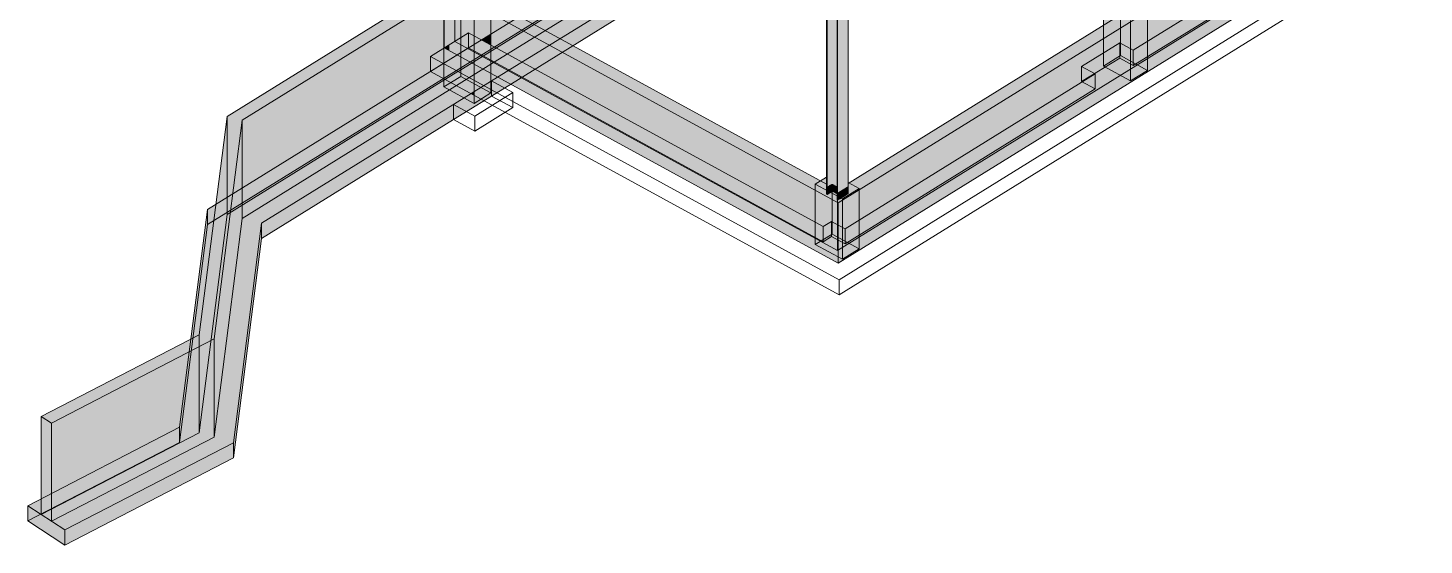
# Model space of a CAD drawing. Header units: inches. Extents: x -11064 to -4424, y -7288 to 4230.
# Drawn here: x -11064 to -10160, y 2676 to 3011 of the extents above; entities that cross this region are included whole.
import ezdxf

# ---------------------------------------------------------------- set-up
doc = ezdxf.new("R2010")
doc.units = ezdxf.units.IN
doc.header["$MEASUREMENT"] = 0
for name, color, linetype, lineweight, transparency in [('A-WALL-PATT-1', 90, 'Continuous', 9, 0.4), ('A-WALL-PATT-2', 50, 'Continuous', 9, 0.4), ('S-FNDN-1', 90, 'Continuous', 9, 0.4), ('S-FNDN-2', 50, 'Continuous', 9, 0.6), ('S-FNDN-3', 90, 'Continuous', 9, 0.6), ('S-FNDN-4', 32, 'Continuous', 9, 0.4)]:
    doc.layers.add(name, color=color, linetype=linetype, lineweight=lineweight, transparency=transparency)
for name, color, linetype, lineweight in [('S-COLS', 52, 'Continuous', 9), ('S-FNDN', 32, 'Continuous', 9), ('S-FNDN-10', 141, 'Continuous', 9), ('S-FNDN-11', 171, 'Continuous', 9), ('S-FNDN-5', 153, 'Continuous', 9), ('S-FNDN-6', 181, 'Continuous', 9), ('S-FNDN-7', 191, 'Continuous', 9), ('S-FNDN-8', 253, 'Continuous', 9)]:
    doc.layers.add(name, color=color, linetype=linetype, lineweight=lineweight)

msp = doc.modelspace()

# ---------------------------------------------------------------- hatches: boundary and pattern name
at = {"layer": 'A-WALL-PATT-1'}
msp.add_hatch(color=256, dxfattribs=at).paths.add_polyline_path([(-10943.21, 2746.16), (-10942.14, 2754.49), (-10942.14, 2817.97), (-10943.21, 2809.64), (-10943.21, 2752.55)], flags=0)
at = {"layer": 'A-WALL-PATT-2'}
h = msp.add_hatch(color=256, dxfattribs=at)
h.paths.add_polyline_path([(-10935.91, 2880.92), (-10790.83, 2970.68), (-10790.83, 2975.87), (-10803.15, 2982.59), (-10803.15, 2992.36), (-10794.25, 2997.86), (-10794.25, 3032.05), (-10935.91, 2944.4)], flags=0)
h.paths.add_polyline_path([(-10728.69, 3009.12), (-10604.28, 3086.09), (-10604.28, 3107.74), (-10639.53, 3127.77), (-10775.68, 3043.53), (-10763.92, 3037.12), (-10763.92, 3028.35), (-10759.6, 3025.99)], flags=0)
h.paths.add_polyline_path([(-10572.23, 3105.92), (-10543.01, 3124), (-10543.01, 3142.28), (-10577.38, 3121.02), (-10577.38, 3108.85), (-10573.76, 3106.8)], flags=0)
h.paths.add_polyline_path([(-10604.28, 3124.13), (-10604.28, 3149.58), (-10625.72, 3136.31), (-10605.71, 3124.95)], flags=0)
h.paths.add_polyline_path([(-10577.38, 3131.72), (-10543.01, 3152.98), (-10543.01, 3187.48), (-10589.13, 3158.95), (-10577.38, 3152.53), (-10577.38, 3133.8)], flags=0)
h = msp.add_hatch(color=256, dxfattribs=at)
h.paths.add_polyline_path([(-10790.83, 2970.68), (-10786.37, 2973.44), (-10790.83, 2975.87)], flags=0)
h.paths.add_polyline_path([(-10753.34, 2993.87), (-10728.69, 3009.12), (-10763.92, 3028.35), (-10763.92, 2999.65), (-10763.55, 2999.44)], flags=0)
h.paths.add_polyline_path([(-10794.25, 2997.86), (-10790.83, 2999.98), (-10790.83, 3034.16), (-10794.25, 3032.05), (-10794.25, 3007.6)], flags=0)
h.paths.add_polyline_path([(-10763.92, 3028.35), (-10763.92, 3037.12), (-10775.68, 3043.53), (-10776.11, 3043.27), (-10776.11, 3036.49), (-10777.39, 3035.7), (-10767.57, 3030.34)], flags=0)
h.paths.add_polyline_path([(-10604.28, 3086.09), (-10586.04, 3097.38), (-10604.28, 3107.74), (-10604.28, 3091.93)], flags=0)
h.paths.add_polyline_path([(-10577.38, 3108.85), (-10577.38, 3121.02), (-10587.63, 3114.68), (-10581.28, 3111.07)], flags=0)
h.paths.add_polyline_path([(-10596.64, 3119.8), (-10577.38, 3131.72), (-10577.38, 3152.53), (-10589.13, 3158.95), (-10589.56, 3158.68), (-10589.56, 3151.91), (-10596.41, 3147.67), (-10596.81, 3147.89), (-10596.81, 3151.74), (-10598.92, 3152.89), (-10604.28, 3149.58), (-10604.28, 3124.13), (-10596.99, 3119.99)], flags=0)
for points in [[(-10763.92, 2999.65), (-10763.92, 3028.35), (-10777.39, 3035.7), (-10782.95, 3032.26), (-10783.36, 3032.48), (-10783.36, 3036.33), (-10785.46, 3037.48), (-10790.83, 3034.16), (-10790.83, 2999.98), (-10778.5, 3007.6), (-10774.88, 3005.62)], [(-10769.08, 2984.13), (-10763.92, 2987.32), (-10763.92, 2999.65), (-10778.5, 3007.6), (-10790.83, 2999.98), (-10790.83, 2995.99), (-10774.88, 2987.29)], [(-10790.83, 2975.87), (-10790.83, 2995.99), (-10794.25, 2997.86), (-10803.15, 2992.36), (-10803.15, 2982.59), (-10794.25, 2977.73)], [(-10786.37, 2973.44), (-10769.08, 2984.13), (-10790.83, 2995.99), (-10790.83, 2975.87), (-10788.19, 2974.43)], [(-10942.14, 2754.49), (-10925.02, 2887.66), (-10925.02, 2951.14), (-10942.14, 2817.97), (-10942.14, 2780.05)], [(-11048.4, 2691.79), (-10943.21, 2746.16), (-10943.21, 2809.64), (-11048.4, 2755.27), (-11048.4, 2701.77)]]:
    msp.add_hatch(color=256, dxfattribs=at).paths.add_polyline_path(points, flags=0)
h = msp.add_hatch(color=256, dxfattribs=at)
h.paths.add_polyline_path([(-10763.92, 2987.32), (-10753.34, 2993.87), (-10763.92, 2999.65), (-10763.92, 2992.36)], flags=0)
h.paths.add_polyline_path([(-10790.83, 2995.99), (-10790.83, 2999.98), (-10794.25, 2997.86)], flags=0)
at = {"layer": 'S-COLS'}
for points in [[(-10546.34, 2908.03), (-10543.51, 2909.78), (-10543.51, 3073.22), (-10544.78, 3073.94), (-10546.34, 3072.97), (-10546.34, 2909.77)], [(-10539.47, 2904.28), (-10532.63, 2908.52), (-10532.63, 3073.46), (-10539.47, 3069.23), (-10539.47, 2909.77)], [(-10546.34, 2908.03), (-10546.34, 3072.97), (-10546.75, 3073.2), (-10546.75, 2908.25)], [(-10543.51, 2909.78), (-10543.03, 2909.9), (-10542.68, 2909.85), (-10542.53, 2909.8), (-10542.53, 3072.66), (-10543.51, 3073.2), (-10543.51, 2925.27)], [(-10539.88, 2908.36), (-10539.88, 3069.45), (-10538.44, 3070.34), (-10542.53, 3072.64), (-10542.47, 2909.77)], [(-10539.47, 2904.28), (-10539.47, 3069.23), (-10539.88, 3069.45), (-10539.88, 2904.51)], [(-10546.34, 2903.15), (-10546.34, 2908.03), (-10546.75, 2908.25), (-10546.75, 2903.37)], [(-10546.34, 2903.15), (-10543.51, 2904.9), (-10543.51, 2908.08), (-10544.97, 2908.88), (-10546.34, 2908.03), (-10546.34, 2905.64)], [(-10543.51, 2908.08), (-10543.53, 2909.77), (-10544.97, 2908.88)], [(-10542.53, 2907.55), (-10542.53, 2909.8), (-10543.03, 2909.9), (-10543.33, 2909.85), (-10543.51, 2909.77), (-10543.51, 2908.08), (-10542.69, 2907.63)], [(-10543.51, 2904.9), (-10543.03, 2905.01), (-10542.69, 2904.97), (-10542.53, 2904.92), (-10542.53, 2907.55), (-10543.51, 2908.08), (-10543.51, 2905.93)], [(-10539.88, 2906.1), (-10539.88, 2908.36), (-10542.53, 2909.77), (-10542.53, 2907.55)], [(-10539.88, 2903.47), (-10539.88, 2906.1), (-10542.53, 2907.45), (-10542.53, 2904.92)], [(-10539.47, 2899.4), (-10539.47, 2904.28), (-10539.88, 2904.51), (-10539.88, 2899.62), (-10539.56, 2899.45)], [(-10539.47, 2899.4), (-10532.63, 2903.64), (-10532.63, 2908.52), (-10539.47, 2904.28), (-10539.47, 2900.22)]]:
    msp.add_hatch(color=256, dxfattribs=at).paths.add_polyline_path(points, flags=0)
at = {"layer": 'S-FNDN-1'}
h = msp.add_hatch(color=256, dxfattribs=at)
h.paths.add_polyline_path([(-10935.91, 2944.4), (-10794.25, 3032.05), (-10794.25, 3036.03), (-10794.47, 3036.15), (-10794.47, 3040.4), (-10934.72, 2953.62)], flags=0)
h.paths.add_polyline_path([(-10775.68, 3043.53), (-10639.53, 3127.77), (-10646.68, 3131.83), (-10776.11, 3051.76), (-10776.11, 3043.77)], flags=0)
h.paths.add_polyline_path([(-10625.72, 3136.31), (-10604.28, 3149.58), (-10607.92, 3151.57), (-10607.92, 3154.02), (-10631.32, 3139.5), (-10626.89, 3136.98)], flags=0)
h.paths.add_polyline_path([(-10589.13, 3158.95), (-10543.01, 3187.48), (-10548.76, 3190.62), (-10589.56, 3165.38), (-10589.56, 3159.18)], flags=0)
for points in [[(-10952.88, 2812.42), (-10942.14, 2817.97), (-10925.02, 2951.14), (-10935.91, 2944.4)], [(-11048.4, 2755.27), (-10943.21, 2809.64), (-10942.14, 2817.97), (-11055.05, 2759.61)], [(-10952.88, 2748.94), (-10942.14, 2754.49), (-10942.14, 2817.97), (-10952.88, 2812.42), (-10952.88, 2752.55)], [(-11048.4, 2691.79), (-11048.4, 2755.27), (-11055.05, 2759.61), (-11055.05, 2696.13)]]:
    msp.add_hatch(color=256, dxfattribs=at).paths.add_polyline_path(points, flags=0)
at = {"layer": 'S-FNDN-2'}
h = msp.add_hatch(color=256, dxfattribs=at)
h.paths.add_polyline_path([(-10912.39, 2884.43), (-10781.35, 2965.51), (-10794.47, 2972.67), (-10794.47, 2977.85), (-10803.15, 2982.58), (-10947.35, 2893.36), (-10925.02, 2887.66)], flags=0)
h.paths.add_polyline_path([(-10719.21, 3003.95), (-10594.8, 3080.92), (-10607.92, 3088.08), (-10607.92, 3103.36), (-10745.45, 3018.27), (-10724.47, 3006.82)], flags=0)
h.paths.add_polyline_path([(-10577.38, 3091.7), (-10576.74, 3092.1), (-10577.38, 3092.46)], flags=0)
h.paths.add_polyline_path([(-10562.93, 3100.64), (-10517.79, 3128.57), (-10543.01, 3142.28), (-10577.38, 3121.02), (-10577.38, 3108.85), (-10572.23, 3105.92)], flags=0)
h = msp.add_hatch(color=256, dxfattribs=at)
h.paths.add_polyline_path([(-10781.35, 2965.51), (-10776.9, 2968.26), (-10794.47, 2977.85), (-10794.47, 2972.67), (-10784.31, 2967.13)], flags=0)
h.paths.add_polyline_path([(-10743.86, 2988.7), (-10719.21, 3003.95), (-10745.45, 3018.27), (-10763.92, 3006.84), (-10763.92, 2999.65), (-10746.2, 2989.98)], flags=0)
h.paths.add_polyline_path([(-10594.8, 3080.92), (-10577.38, 3091.7), (-10577.38, 3092.46), (-10602.48, 3106.72), (-10607.92, 3103.36), (-10607.92, 3088.08), (-10597.84, 3082.58)], flags=0)
h.paths.add_polyline_path([(-10577.38, 3108.85), (-10577.38, 3121.02), (-10587.63, 3114.68), (-10579.91, 3110.29)], flags=0)
for points in [[(-10763.92, 2981.31), (-10763.92, 2999.65), (-10770.1, 3003.02), (-10785.85, 2993.28), (-10769.08, 2984.13)], [(-10763.92, 2999.65), (-10763.92, 3006.84), (-10770.1, 3003.02)], [(-10776.9, 2968.26), (-10763.92, 2976.35), (-10763.92, 2981.31), (-10785.85, 2993.28), (-10794.47, 2987.95), (-10794.47, 2977.85), (-10779.12, 2969.48)], [(-10759.61, 2978.96), (-10743.86, 2988.7), (-10763.92, 2999.65), (-10763.92, 2981.31), (-10760.08, 2979.22)], [(-10930.63, 2742.55), (-10912.39, 2884.43), (-10947.35, 2893.36), (-10965.45, 2752.55), (-10942.14, 2745.85)], [(-11039.76, 2676.38), (-11039.76, 2686.14), (-11063.69, 2701.77), (-11063.69, 2692)]]:
    msp.add_hatch(color=256, dxfattribs=at).paths.add_polyline_path(points, flags=0)
h = msp.add_hatch(color=256, dxfattribs=at)
h.paths.add_polyline_path([(-10763.92, 2976.29), (-10759.61, 2978.96), (-10763.92, 2981.31), (-10763.92, 2976.35)], flags=0)
h.paths.add_polyline_path([(-10794.47, 2977.85), (-10794.47, 2987.95), (-10803.14, 2982.58)], flags=0)
at = {"layer": 'S-FNDN-3'}
h = msp.add_hatch(color=256, dxfattribs=at)
h.paths.add_polyline_path([(-10912.39, 2874.67), (-10788.19, 2951.51), (-10788.19, 2961.27), (-10912.39, 2884.43)], flags=0)
h.paths.add_polyline_path([(-10710.82, 2999.38), (-10601.65, 3066.92), (-10601.65, 3076.69), (-10719.21, 3003.95), (-10713.42, 3000.79)], flags=0)
h.paths.add_polyline_path([(-10568.61, 3087.36), (-10568.51, 3087.42), (-10576.74, 3092.1), (-10577, 3091.93)], flags=0)
h.paths.add_polyline_path([(-10554.7, 3095.97), (-10517.79, 3118.8), (-10517.79, 3128.57), (-10562.93, 3100.64), (-10560.66, 3099.35)], flags=0)
h = msp.add_hatch(color=256, dxfattribs=at)
h.paths.add_polyline_path([(-10788.19, 2951.51), (-10768.51, 2963.69), (-10770.42, 2964.73), (-10774.88, 2961.98), (-10781.35, 2965.51), (-10788.19, 2961.27), (-10788.19, 2953.76)], flags=0)
h.paths.add_polyline_path([(-10755.16, 2971.94), (-10751.22, 2974.38), (-10759.61, 2978.96), (-10763.55, 2976.52), (-10755.58, 2972.17)], flags=0)
h.paths.add_polyline_path([(-10601.65, 3066.92), (-10568.61, 3087.36), (-10577, 3091.93), (-10577.38, 3091.7), (-10577.38, 3084.17), (-10588.33, 3077.39), (-10594.8, 3080.92), (-10601.65, 3076.69), (-10601.65, 3069.18)], flags=0)
h = msp.add_hatch(color=256, dxfattribs=at)
h.paths.add_polyline_path([(-10774.88, 2961.98), (-10770.42, 2964.73), (-10774.88, 2967.16), (-10774.88, 2965.03)], flags=0)
h.paths.add_polyline_path([(-10588.33, 3077.39), (-10577.38, 3084.17), (-10577.38, 3091.7), (-10588.33, 3084.93), (-10588.33, 3079.55)], flags=0)
h = msp.add_hatch(color=256, dxfattribs=at)
h.paths.add_polyline_path([(-10774.88, 2961.98), (-10774.88, 2967.16), (-10776.9, 2968.26), (-10781.35, 2965.51), (-10776.83, 2963.04)], flags=0)
h.paths.add_polyline_path([(-10751.22, 2974.38), (-10735.47, 2984.12), (-10743.86, 2988.7), (-10759.61, 2978.96), (-10751.83, 2974.71)], flags=0)
h.paths.add_polyline_path([(-10588.33, 3077.39), (-10588.33, 3084.93), (-10594.8, 3080.92), (-10591.27, 3079)], flags=0)
for points in [[(-10735.47, 2984.12), (-10710.82, 2999.38), (-10719.21, 3003.95), (-10743.86, 2988.7), (-10736.86, 2984.88)], [(-10770.42, 2964.73), (-10763.92, 2968.75), (-10763.92, 2976.29), (-10774.88, 2969.51), (-10774.88, 2967.16), (-10773.51, 2966.42)], [(-10768.51, 2963.69), (-10755.16, 2971.94), (-10763.55, 2976.52), (-10763.92, 2976.29), (-10763.92, 2968.75), (-10770.42, 2964.73)], [(-10774.88, 2967.16), (-10774.88, 2969.51), (-10776.9, 2968.26)], [(-10912.39, 2874.67), (-10912.39, 2884.43), (-10947.35, 2893.36), (-10947.35, 2883.6), (-10913.61, 2874.98)], [(-10930.63, 2732.78), (-10912.39, 2874.67), (-10912.39, 2884.43), (-10930.63, 2742.55)], [(-11039.76, 2686.14), (-10930.63, 2742.55), (-10965.45, 2752.55), (-11063.69, 2701.77), (-11048.4, 2691.79)], [(-10930.63, 2732.78), (-10930.63, 2742.55), (-10965.45, 2752.55), (-10965.45, 2742.78), (-10942.78, 2736.27)], [(-11039.76, 2676.38), (-10930.63, 2732.78), (-10930.63, 2742.55), (-11039.76, 2686.14)]]:
    msp.add_hatch(color=256, dxfattribs=at).paths.add_polyline_path(points, flags=0)
at = {"layer": 'S-FNDN-4'}
for points in [[(-10532.27, 2901.95), (-10160.38, 3132.03), (-10167.67, 3136.01), (-10173.14, 3132.63), (-10173.14, 3130.93), (-10179.99, 3126.69), (-10180.39, 3126.91), (-10180.39, 3128.14), (-10346.08, 3025.63), (-10346.08, 3023.93), (-10352.93, 3019.7), (-10353.33, 3019.92), (-10353.33, 3021.14), (-10532.63, 2910.22), (-10532.63, 2908.52), (-10538.1, 2905.13), (-10536.77, 2904.4)], [(-10532.27, 2862.88), (-10167.31, 3088.68), (-10167.31, 3127.75), (-10532.27, 2901.95), (-10532.27, 2863.22)], [(-10539.12, 2897.71), (-10532.27, 2901.95), (-10538.1, 2905.13), (-10539.47, 2904.28), (-10539.88, 2904.51), (-10539.88, 2906.1), (-10544.97, 2908.88), (-10546.34, 2908.03), (-10546.75, 2908.25), (-10546.75, 2909.85), (-10781.59, 3037.99), (-10782.95, 3037.14), (-10783.36, 3037.36), (-10783.36, 3038.96), (-10787.4, 3041.16), (-10794.25, 3036.93), (-10544.95, 2900.89)], [(-10539.12, 2858.65), (-10539.12, 2897.71), (-10794.25, 3036.93), (-10794.25, 2997.86), (-10560.81, 2870.48)], [(-10794.25, 2997.86), (-10790.83, 2999.98), (-10790.83, 3034.16), (-10794.25, 3036.03), (-10794.25, 3001.85)], [(-10349.87, 2976.57), (-10349.87, 3015.64), (-10367.37, 3025.18), (-10367.37, 2986.12), (-10365.91, 2985.33)], [(-10349.87, 2976.57), (-10338.92, 2983.35), (-10338.92, 3022.41), (-10349.87, 3015.64), (-10349.87, 3014.8)], [(-10790.83, 2975.87), (-10790.83, 2995.99), (-10794.25, 2997.86), (-10794.47, 2997.72), (-10794.47, 2977.85), (-10794.25, 2977.73)], [(-10790.83, 2995.99), (-10790.83, 2999.98), (-10794.25, 2997.86)], [(-10774.88, 2967.16), (-10774.88, 2991.28), (-10790.83, 2999.98), (-10790.83, 2975.87), (-10781.35, 2970.69)], [(-10770.42, 2964.73), (-10763.92, 2968.75), (-10763.92, 2998.05), (-10774.88, 2991.28), (-10774.88, 2967.16), (-10774.43, 2966.92)], [(-10536.42, 2900.22), (-10525.46, 2907), (-10532.63, 2910.91), (-10532.63, 2908.52), (-10539.47, 2904.28), (-10539.88, 2904.51), (-10539.88, 2908.36), (-10542.85, 2909.9), (-10543.2, 2909.89), (-10543.51, 2909.78), (-10546.34, 2908.03), (-10546.75, 2908.25), (-10546.75, 2914.2), (-10553.91, 2909.77), (-10536.55, 2900.29)], [(-10536.42, 2861.16), (-10536.42, 2900.22), (-10553.91, 2909.77), (-10553.91, 2870.7), (-10538.54, 2862.32)], [(-10532.27, 2862.88), (-10532.27, 2901.95), (-10538.1, 2905.13), (-10538.14, 2900.22), (-10539.56, 2899.4), (-10539.56, 2866.86), (-10532.89, 2863.22)], [(-10539.12, 2858.65), (-10532.27, 2862.88), (-10532.27, 2901.95), (-10539.12, 2897.71), (-10539.12, 2863.22)], [(-10536.42, 2861.16), (-10525.46, 2867.93), (-10525.46, 2907), (-10536.42, 2900.22), (-10536.42, 2863.22)]]:
    msp.add_hatch(color=256, dxfattribs=at).paths.add_polyline_path(points, flags=0)
h = msp.add_hatch(color=256, dxfattribs=at)
h.paths.add_polyline_path([(-10774.88, 2961.98), (-10774.88, 2967.16), (-10790.83, 2975.87), (-10790.83, 2970.68), (-10781.35, 2965.51)], flags=0)
h.paths.add_polyline_path([(-10774.88, 2991.28), (-10774.88, 3030.34), (-10794.47, 3041.03), (-10794.47, 3036.15), (-10790.83, 3034.16), (-10790.83, 2999.98), (-10776.85, 2992.36)], flags=0)
h = msp.add_hatch(color=256, dxfattribs=at)
h.paths.add_polyline_path([(-10774.88, 2961.98), (-10770.42, 2964.73), (-10774.88, 2967.16)], flags=0)
h.paths.add_polyline_path([(-10774.88, 2991.28), (-10763.92, 2998.05), (-10763.92, 3037.12), (-10774.88, 3030.34), (-10774.88, 2992.36)], flags=0)
h = msp.add_hatch(color=256, dxfattribs=at)
h.paths.add_polyline_path([(-10790.83, 2970.68), (-10790.83, 2975.87), (-10794.47, 2977.85), (-10794.47, 2972.67), (-10794.25, 2972.55)], flags=0)
h.paths.add_polyline_path([(-10794.47, 2997.72), (-10794.25, 2997.86), (-10794.25, 3036.03), (-10794.47, 3036.15), (-10794.47, 3001.97)], flags=0)

# ---------------------------------------------------------------- linework, layer by layer
at = {"layer": 'S-COLS'}
for p, q in [((-10532.63, 2908.52), (-10532.63, 3073.46)), ((-10546.75, 2908.25), (-10546.75, 3073.2)), ((-10546.34, 2908.03), (-10546.34, 3072.97)), ((-10539.88, 2904.51), (-10539.88, 3069.45)), ((-10539.47, 2904.28), (-10539.47, 3069.23)), ((-10546.75, 2903.37), (-10546.75, 2908.25)), ((-10546.34, 2903.15), (-10546.75, 2903.37)), ((-10546.34, 2903.15), (-10546.34, 2908.03)), ((-10543.51, 2904.9), (-10546.34, 2903.15)), ((-10539.88, 2903.47), (-10542.53, 2904.92)), ((-10539.88, 2899.62), (-10539.88, 2904.51)), ((-10539.47, 2899.4), (-10539.47, 2904.28)), ((-10533.91, 2902.84), (-10538.1, 2900.25)), ((-10532.63, 2903.64), (-10533.91, 2902.84)), ((-10532.63, 2903.64), (-10532.63, 2908.52)), ((-10539.47, 2899.4), (-10539.88, 2899.62)), ((-10538.1, 2900.25), (-10539.47, 2899.4))]:
    msp.add_line(p, q, dxfattribs=at)
msp.add_polyline3d([(-10542.53, 2904.92, 0), (-10542.85, 2905.02, 0), (-10543.2, 2905.01, 0), (-10543.51, 2904.9, 0)], dxfattribs=at)
at = {"layer": 'S-FNDN'}
for p, q in [((-10160.38, 3132.03), (-10539.12, 2897.71)), ((-10167.67, 3096.95), (-10539.56, 2866.86)), ((-10539.12, 2858.65), (-10160.38, 3092.97)), ((-10538.54, 2847.97), (-10159.8, 3082.29)), ((-10199.82, 3088.09), (-10348.12, 2996.34)), ((-10199.82, 3078.32), (-10348.12, 2986.57)), ((-10159.8, 3072.52), (-10538.54, 2838.2)), ((-10794.47, 3041.03), (-10794.47, 2972.67)), ((-10787.4, 3002.1), (-10787.4, 3041.16)), ((-10781.59, 3037.99), (-10546.75, 2909.85)), ((-10763.92, 3037.12), (-10763.92, 2968.75)), ((-10539.12, 2897.71), (-10794.25, 3036.93)), ((-10794.25, 3036.93), (-10794.25, 2997.86)), ((-10783.52, 2979.45), (-10783.52, 3036.42)), ((-10774.88, 2961.98), (-10774.88, 3030.34)), ((-10532.63, 2910.22), (-10353.33, 3021.14)), ((-10367.37, 3025.18), (-10367.37, 2986.12)), ((-10356.41, 2992.89), (-10356.41, 3019.21)), ((-10338.92, 3022.41), (-10338.92, 2983.35)), ((-10349.87, 2976.57), (-10349.87, 3015.64)), ((-10803.15, 2992.36), (-10778.5, 3007.6)), ((-10539.56, 2866.86), (-10787.4, 3002.1)), ((-10778.5, 3007.6), (-10778.5, 2997.84)), ((-10548.88, 2882.31), (-10778.5, 3007.6)), ((-10381.5, 2985.86), (-10356.86, 3001.11)), ((-10356.86, 3001.11), (-10356.86, 2991.34)), ((-10348.12, 2996.34), (-10356.86, 3001.11)), ((-10778.5, 2997.84), (-10803.15, 2982.59)), ((-10803.15, 2982.59), (-10803.15, 2992.36)), ((-10803.15, 2992.36), (-10538.54, 2847.97)), ((-10794.25, 2997.86), (-10539.12, 2858.65)), ((-10548.88, 2872.54), (-10778.5, 2997.84)), ((-10367.37, 2986.12), (-10356.41, 2992.89)), ((-10338.92, 2983.35), (-10356.41, 2992.89)), ((-10348.12, 2996.34), (-10348.12, 2986.57)), ((-10356.86, 2991.34), (-10381.5, 2976.09)), ((-10381.5, 2976.09), (-10381.5, 2985.86)), ((-10381.5, 2985.86), (-10372.76, 2981.09)), ((-10367.37, 2986.12), (-10349.87, 2976.57)), ((-10356.86, 2991.34), (-10348.12, 2986.57)), ((-10338.92, 2983.35), (-10349.87, 2976.57)), ((-10538.54, 2838.2), (-10803.15, 2982.59)), ((-10794.47, 2972.67), (-10783.52, 2979.45)), ((-10763.92, 2968.75), (-10783.52, 2979.45)), ((-10763.55, 2966.75), (-10763.55, 2976.52)), ((-10749.79, 2969.01), (-10763.55, 2976.52)), ((-10372.76, 2981.09), (-10534.66, 2880.92)), ((-10381.5, 2976.09), (-10372.76, 2971.32)), ((-10372.76, 2971.32), (-10372.76, 2981.09)), ((-10794.47, 2972.67), (-10774.88, 2961.98)), ((-10763.92, 2968.75), (-10774.88, 2961.98)), ((-10749.79, 2969.01), (-10774.43, 2953.76)), ((-10749.79, 2959.24), (-10763.55, 2966.75)), ((-10749.79, 2959.24), (-10749.79, 2969.01)), ((-10372.76, 2971.32), (-10534.66, 2871.16)), ((-10788.19, 2961.27), (-10774.43, 2953.76)), ((-10788.19, 2961.27), (-10788.19, 2951.51)), ((-10774.43, 2944), (-10749.79, 2959.24)), ((-10774.43, 2944), (-10788.19, 2951.51)), ((-10774.43, 2953.76), (-10774.43, 2944)), ((-10553.91, 2909.77), (-10546.75, 2914.2)), ((-10532.63, 2910.91), (-10525.46, 2907)), ((-10536.42, 2900.22), (-10553.91, 2909.77)), ((-10553.91, 2909.77), (-10553.91, 2870.7)), ((-10544.97, 2908.88), (-10539.88, 2906.1)), ((-10542.96, 2877.48), (-10542.96, 2905.01)), ((-10536.42, 2900.22), (-10525.46, 2907)), ((-10525.46, 2907), (-10525.46, 2867.93)), ((-10539.56, 2866.86), (-10539.56, 2899.45)), ((-10539.12, 2858.65), (-10539.12, 2897.71)), ((-10536.42, 2861.16), (-10536.42, 2900.22)), ((-10548.88, 2882.31), (-10543.4, 2885.69)), ((-10543.4, 2885.69), (-10543.4, 2875.93)), ((-10534.66, 2880.92), (-10543.4, 2885.69)), ((-10553.91, 2870.7), (-10542.96, 2877.48)), ((-10548.88, 2872.54), (-10548.88, 2882.31)), ((-10543.4, 2875.93), (-10548.88, 2872.54)), ((-10543.4, 2875.93), (-10534.66, 2871.16)), ((-10525.46, 2867.93), (-10542.96, 2877.48)), ((-10534.66, 2880.92), (-10534.66, 2871.16)), ((-10553.91, 2870.7), (-10536.42, 2861.16)), ((-10525.46, 2867.93), (-10536.42, 2861.16)), ((-10538.54, 2838.2), (-10538.54, 2847.97))]:
    msp.add_line(p, q, dxfattribs=at)
at = {"layer": 'S-FNDN-10'}
msp.add_line((-10934.72, 2890.14), (-10934.72, 2953.62), dxfattribs=at)
at = {"layer": 'S-FNDN-11'}
for p, q in [((-10755.16, 2971.94), (-10788.19, 2951.51)), ((-10947.35, 2883.6), (-10947.35, 2893.36)), ((-10947.35, 2883.6), (-10965.45, 2742.78))]:
    msp.add_line(p, q, dxfattribs=at)
at = {"layer": 'S-FNDN-5'}
for p, q in [((-10763.92, 2987.32), (-10586.04, 3097.38)), ((-10759.61, 2978.96), (-10601.65, 3076.69)), ((-10601.65, 3066.92), (-10755.16, 2971.94)), ((-10934.72, 2953.62), (-10790.23, 3043.02)), ((-10794.25, 3032.05), (-10925.02, 2951.14)), ((-10925.02, 2887.66), (-10790.83, 2970.68)), ((-10912.39, 2884.43), (-10781.35, 2965.51)), ((-10952.88, 2812.42), (-10934.72, 2953.62)), ((-10925.02, 2951.14), (-10943.21, 2809.64)), ((-10925.02, 2887.66), (-10925.02, 2951.14)), ((-10788.19, 2951.51), (-10912.39, 2874.67)), ((-10947.35, 2893.36), (-10965.45, 2752.55)), ((-10943.21, 2746.16), (-10925.02, 2887.66)), ((-10930.63, 2742.55), (-10912.39, 2884.43)), ((-10912.39, 2884.43), (-10912.39, 2874.67)), ((-10912.39, 2874.67), (-10930.63, 2732.78)), ((-11055.05, 2759.61), (-10952.88, 2812.42)), ((-10943.21, 2809.64), (-11048.4, 2755.27)), ((-10943.21, 2746.16), (-10943.21, 2809.64)), ((-11055.05, 2696.13), (-11055.05, 2759.61)), ((-11055.05, 2759.61), (-11048.4, 2755.27)), ((-11048.4, 2755.27), (-11048.4, 2691.79)), ((-11048.4, 2691.79), (-10943.21, 2746.16)), ((-11039.76, 2686.14), (-10930.63, 2742.55)), ((-10930.63, 2732.78), (-10930.63, 2742.55)), ((-10930.63, 2732.78), (-11039.76, 2676.38)), ((-11039.76, 2686.14), (-11063.69, 2701.77)), ((-11063.69, 2701.77), (-11063.69, 2692)), ((-11063.69, 2692), (-11039.76, 2676.38)), ((-11039.76, 2676.38), (-11039.76, 2686.14))]:
    msp.add_line(p, q, dxfattribs=at)
at = {"layer": 'S-FNDN-6'}
for p, q in [((-10593.19, 3101.44), (-10785.21, 2982.64)), ((-10602.48, 3106.72), (-10763.92, 3006.84)), ((-10794.47, 2987.95), (-10947.35, 2893.36)), ((-10785.27, 2982.6), (-10934.72, 2890.14)), ((-10934.72, 2890.14), (-10952.88, 2748.94)), ((-10952.88, 2748.94), (-10952.88, 2812.42)), ((-10965.45, 2752.55), (-11063.69, 2701.77)), ((-10952.88, 2748.94), (-11055.05, 2696.13))]:
    msp.add_line(p, q, dxfattribs=at)
at = {"layer": 'S-FNDN-7'}
for p, q in [((-10594.26, 3102.05), (-10947.35, 2883.6)), ((-10763.92, 3006.84), (-10794.47, 2987.95)), ((-10965.45, 2752.55), (-10965.45, 2742.78)), ((-10965.45, 2742.78), (-11063.69, 2692))]:
    msp.add_line(p, q, dxfattribs=at)
at = {"layer": 'S-FNDN-8'}
for p, q in [((-10790.83, 2970.68), (-10763.92, 2987.32)), ((-10781.35, 2965.51), (-10759.61, 2978.96))]:
    msp.add_line(p, q, dxfattribs=at)

doc.saveas('drawing.dxf')
